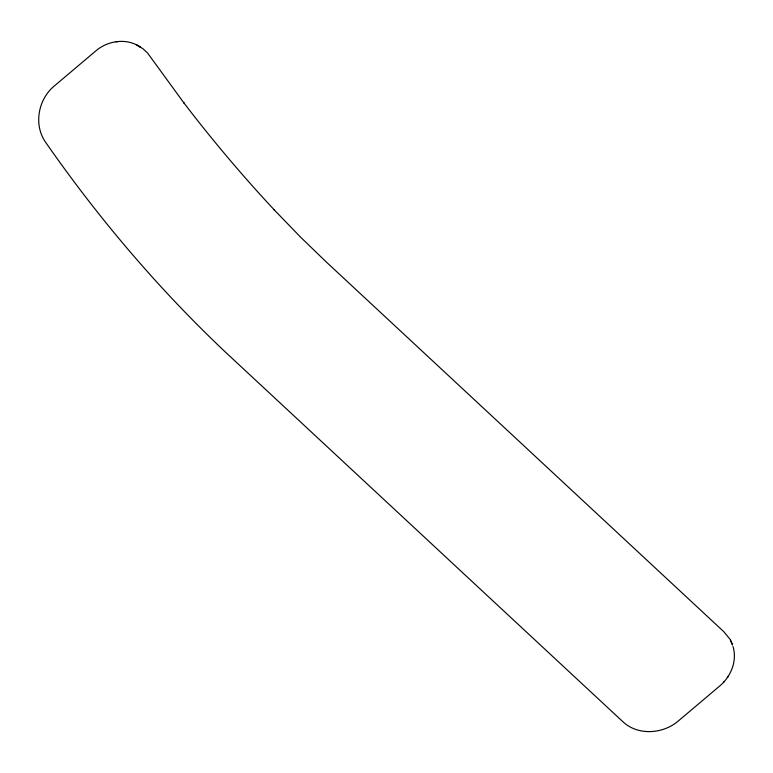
<?xml version="1.0" encoding="UTF-8"?>
<svg xmlns="http://www.w3.org/2000/svg" width="773" height="773" viewBox="0 0 773 773"><rect width="100%" height="100%" fill="white"/><g stroke="black" fill="none" stroke-linecap="round" stroke-linejoin="round"><path stroke-width="1.16" d="M136.309 44.67L140.087 46.931C126.646 37.771 107.708 40.554 95.746 50.97L54.497 85.822C38.331 98.973 33.355 124.424 45.365 141.903C98.026 217.715 158.175 288.493 225.252 351.947L622.661 721.518C637.764 735.964 663.166 734.118 678.423 720.89L719.682 686.038C730.91 676.713 737.384 660.886 733.017 646.566M727.345 677.544L727.915 676.829M723.847 682.008L724.291 681.457M115.853 41.732L117.651 41.558L117.1 41.607M137.507 45.385L142.976 48.747L147.614 53.066L183.926 102.964L183.549 102.451C212.063 139.816 242.432 175.771 274.502 210.15L274.057 209.686L300.397 236.973L325.771 261.506L723.712 631.609L729.712 638.875M732.485 644.846L730.321 639.841L732.485 644.846"/></g></svg>
